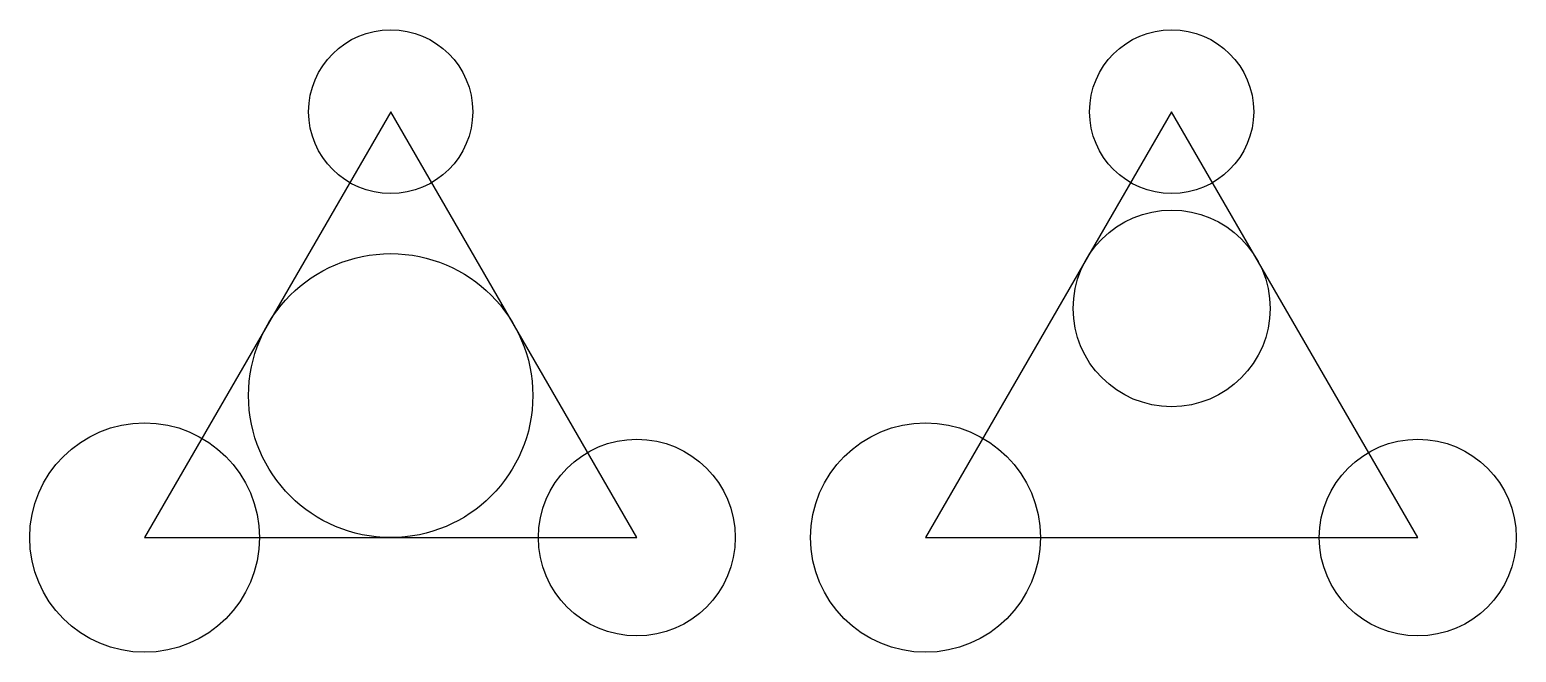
# Model space of a CAD drawing. Header units: inches. Extents: x 58 to 239, y 50 to 126.
import ezdxf

# ---------------------------------------------------------------- set-up
doc = ezdxf.new("R2010")
doc.units = ezdxf.units.IN
doc.header["$MEASUREMENT"] = 0

msp = doc.modelspace()

# ---------------------------------------------------------------- linework, layer by layer
for p, q in [((101.55, 116.07), (71.55, 64.11)), ((131.55, 64.11), (101.55, 116.07)), ((196.73, 116.07), (166.73, 64.11)), ((226.73, 64.11), (196.73, 116.07)), ((71.55, 64.11), (131.55, 64.11)), ((166.73, 64.11), (226.73, 64.11))]:
    msp.add_line(p, q)
for centre, radius in [((101.55, 116.07), 10), ((196.73, 116.07), 10), ((196.73, 92.07), 12), ((101.55, 81.43), 17.32), ((71.55, 64.11), 14), ((166.73, 64.11), 14), ((131.55, 64.11), 12), ((226.73, 64.11), 12)]:
    msp.add_circle(centre, radius)

doc.saveas('drawing.dxf')
